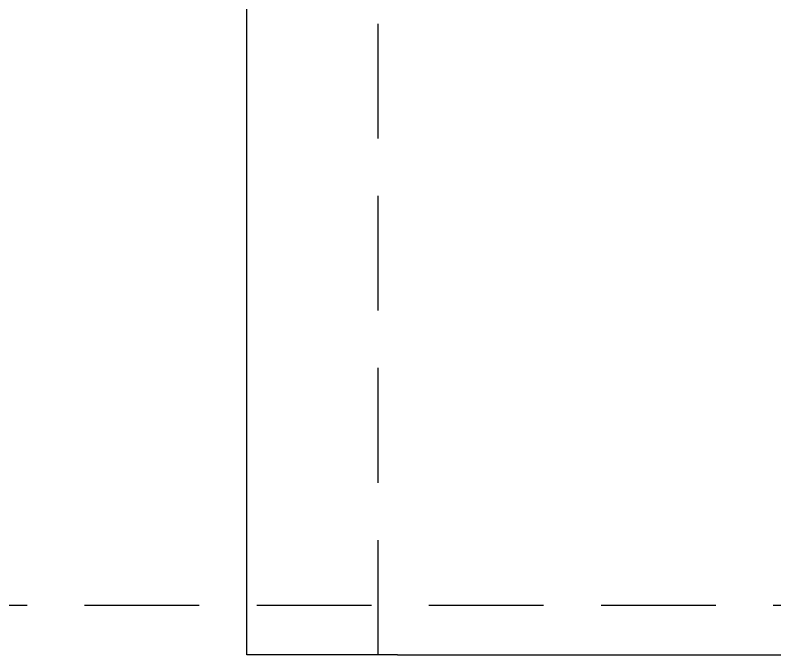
# Model space of a CAD drawing. Extents: x 39751 to 116307, y -36149 to -14965.
# Drawn here: x 44006 to 44999, y -20231 to -19395 of the extents above; entities that cross this region are included whole.
import ezdxf

# ---------------------------------------------------------------- set-up
doc = ezdxf.new("R2010")
doc.units = 0
doc.header["$LTSCALE"] = 1500
doc.linetypes.add('HIDDEN1', pattern=[0.15, 0.1, -0.05])
doc.linetypes.add('PHAN', pattern=[0.76, 0.57, -0.05, 0.02, -0.05, 0.02, -0.05])
doc.layers.add('confine4', color=2, linetype='HIDDEN1')
doc.layers.add('confine9', color=1, linetype='PHAN')

msp = doc.modelspace()

# ---------------------------------------------------------------- linework, layer by layer
for p, q in [((44308.51, -20231.01), (44308.51, -18136.01)), ((44505.67, -20231.01), (44308.51, -20231.01)), ((44505.67, -20231.01), (45113.82, -20231.01))]:
    msp.add_line(p, q)
at = {"layer": 'confine4'}
msp.add_line((44480.19, -20231.01), (44480.19, -18136.01), dxfattribs=at)
at = {"layer": 'confine9', "color": 2, "linetype": 'HIDDEN1'}
msp.add_line((43646.6, -20166.01), (67135.67, -20166.01), dxfattribs=at)

doc.saveas('drawing.dxf')
